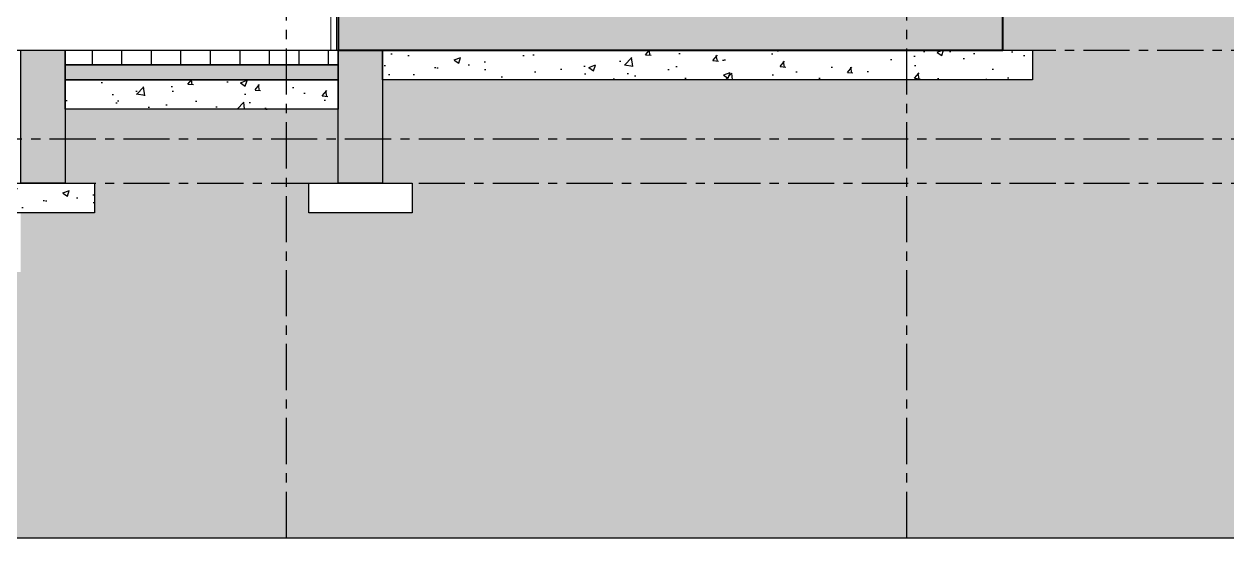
# Model space of a CAD drawing. Header units: inches. Extents: x 50027 to 54188, y -4291 to 1318.
# Drawn here: x 51570 to 51732.9, y -186.8 to -117.2 of the extents above; entities that cross this region are included whole.
import ezdxf

# ---------------------------------------------------------------- set-up
doc = ezdxf.new("R2010")
doc.units = ezdxf.units.IN
doc.linetypes.add('CENTER', pattern=[2, 1.25, -0.25, 0.25, -0.25])
for name, color, linetype in [('A-TYP-ST-Hatch', 8, 'Continuous'), ('HATCH', 251, 'Continuous'), ('KERB STONE', 6, 'Continuous'), ('PAVMENT HATCH', 9, 'Continuous'), ('ROAD CL', 251, 'CENTER'), ('SECTION', 8, 'Continuous')]:
    doc.layers.add(name, color=color, linetype=linetype)
for name, color, linetype, lineweight in [('E--CONCRETE-4', 6, 'Continuous', 40), ('E--CONCRETE-SHADE', 253, 'Continuous', 25), ('M--TILING-3', 2, 'Continuous', 18)]:
    doc.layers.add(name, color=color, linetype=linetype, lineweight=lineweight)
pattern_1 = [(50, (0, 196.55), (9.1092334, -0.7969543), [0.9525, -10.4775]), (355, (0, 196.55), (-1.762171, 9.5528423), [0.762, -8.3820292]), (100.451445, (0.759, 196.4835), (7.3470624, 8.7558876), [0.8095004, -8.9045122]), (46.1842, (0, 199.09), (13.553952, -2.1021164), [1.42875, -15.71625]), (96.635558, (1.13, 198.915), (11.8702067, 12.3713062), [1.214251, -13.3567804]), (351.18415, (0, 199.09), (11.8702067, 12.3713062), [1.1429984, -12.5729866]), (21, (1.27, 198.455), (7.5807196, -5.1132599), [0.9525, -10.4775]), (326, (1.27, 198.455), (3.0901014, 9.2093983), [0.762, -8.382]), (71.451445, (1.902, 198.029), (10.670821, 4.0961384), [0.8095004, -8.9044969]), (37.5, (0, 196.55), (0.15443016, 4.22775194), [0, -8.2804, 0, -8.509, 0, -8.41375]), (7.5, (0, 196.55), (3.34098313, 5.00902874), [0, -4.8514, 0, -8.0899, 0, -3.20675]), (327.5, (-2.832, 196.55), (6.77952976, -0.2864372), [0, -3.175, 0, -9.906, 0, -13.1445]), (317.5, (-4.102, 196.55), (7.4064591, 1.27132455), [0, -4.1275, 0, -6.5786, 0, -9.3345])]

msp = doc.modelspace()

# ---------------------------------------------------------------- hatches: boundary and pattern name
at = {"layer": 'A-TYP-ST-Hatch'}
h = msp.add_hatch(dxfattribs=at)
h.set_pattern_fill('EARTH', color=256, scale=2, angle=45)
h.set_pattern_definition([(45, (-2543.174, 4794.445), (0, 17.9605122), [12.7, -12.7]), (45, (-2546.542, 4797.813), (0, 17.9605122), [12.7, -12.7]), (45, (-2549.91, 4801.18), (0, 17.9605122), [12.7, -12.7]), (135, (-2549.91, 4803.425), (-17.9605122, 0), [12.7, -12.7]), (135, (-2546.542, 4806.793), (-17.9605122, 0), [12.7, -12.7]), (135, (-2543.174, 4810.16), (-17.9605122, 0), [12.7, -12.7])])
h.paths.add_polyline_path([(52193.55147, -153.77439), (52199.55147, -153.77439), (52199.55147, -146.77439), (52133.55147, -146.77439), (52133.55147, -150.77439), (52137.55147, -150.77439), (52137.55147, -154.77439), (52123.55147, -154.77439), (52123.55147, -150.77391), (52049.54815, -150.77439), (52049.5491, -142.77439), (52039.55147, -142.77439), (52039.55147, -138.77439), (52043.55147, -138.77439), (52043.55147, -128.77439), (52006.55147, -128.77439), (52006.55147, -138.77439), (52010.55147, -138.77439), (52010.55147, -142.77439), (51996.55147, -142.77439), (51996.55147, -138.77439), (52000.55147, -138.77439), (52000.55147, -124.77439), (51912.55147, -124.77439), (51912.55147, -120.77439), (51916.55147, -120.77439), (51916.55147, -55.77439), (51850.55147, -55.77439), (51850.55147, -72.77439), (51854.55147, -72.77439), (51854.55147, -76.77439), (51840.55147, -76.77439), (51840.55147, -72.77439), (51844.55147, -72.77439), (51844.55147, -23.77439), (51774.55147, -23.77439), (51774.55147, -72.77439), (51778.55147, -72.77439), (51778.55147, -76.77439), (51764.55147, -76.77439), (51764.55147, -72.77439), (51768.55147, -72.77439), (51768.55147, -55.77439), (51702.55147, -55.77439), (51702.55147, -120.77439), (51706.55147, -120.77439), (51706.55147, -124.77439), (51618.55147, -124.77439), (51618.55147, -138.77439), (51622.55147, -138.77439), (51622.55147, -142.77439), (51608.55147, -142.77439), (51608.55147, -138.77439), (51612.55147, -138.77439), (51612.55147, -128.77439), (51575.55147, -128.77439), (51575.55147, -138.77439), (51579.55147, -138.77439), (51579.55147, -142.77439), (51569.55383, -142.77439), (51569.55478, -150.77439), (51495.55147, -150.77391), (51495.55147, -154.77439), (51481.55147, -154.77439), (51481.55147, -150.77439), (51485.55147, -150.77439), (51485.55147, -146.77439), (51419.55147, -146.77439), (51419.55147, -153.77439), (51425.55147, -153.77439), (51425.55147, -162.77439), (51413.55147, -162.77439), (51173.46549, -162.77439), (51173.46549, -186.77439), (52445.63744, -186.77439), (52445.63744, -162.77439), (52205.55148, -162.77439), (52193.55147, -162.77439)])
at = {"layer": 'A-TYP-ST-Hatch', "linetype": 'Continuous', "ltscale": 1.5}
h = msp.add_hatch(dxfattribs=at)
h.set_pattern_fill('AR-SAND', color=251, scale=0.01, style=0)
h.set_pattern_definition([(37.5, (0, 196.54987), (-0.016000313, 0.4894132373), [0, -0.38608, 0, -0.4318, 0, -0.41275]), (7.5, (0, 196.5499), (0.449523283, 0.7168251006), [0, -0.20828, 0, -0.34798, 0, -0.13335]), (327.5, (-0.3124, 196.54987), (0.7909923702, 0.0014371847), [0, -0.127, 0, -0.4572, 0, -0.5969]), (317.5, (-0.3124, 196.5499), (0.7635564525, 0.222929323), [0, -0.0635, 0, -0.29972, 0, -0.3429])])
h.paths.add_polyline_path([(51612.55045, -122.77439), (51612.55045, -124.77439), (51575.55147, -124.77439), (51575.55147, -122.77439)])
at = {"layer": 'E--CONCRETE-SHADE'}
h = msp.add_hatch(color=240, dxfattribs=at)
h.dxf.hatch_style = 1
h.paths.add_polyline_path([(51702.55147, -120.77439), (51702.55147, -51.77439), (51690.55147, -51.77439), (51690.55147, -68.77439), (51696.55147, -68.77439), (51696.55147, -112.77439), (51693.55147, -115.77439), (51621.55147, -115.77439), (51618.55147, -112.77439), (51618.55147, -87.77439), (51606.55147, -87.77439), (51606.55147, -104.77439), (51612.55147, -104.77439), (51612.55147, -120.77439)])
at = {"layer": 'HATCH', "ltscale": 15}
h = msp.add_hatch(color=240, dxfattribs=at)
h.dxf.hatch_style = 1
h.paths.add_polyline_path([(51575.55147, -138.77439), (51569.55147, -138.77439), (51569.55147, -120.77439), (51575.55147, -120.77439)])
h = msp.add_hatch(color=240, dxfattribs=at)
h.dxf.hatch_style = 1
h.paths.add_polyline_path([(51618.55147, -138.77439), (51612.55147, -138.77439), (51612.55147, -120.77186), (51618.55147, -120.77439)])
at = {"layer": 'PAVMENT HATCH'}
h = msp.add_hatch(dxfattribs=at)
h.set_pattern_fill('_USER', color=2, scale=4, angle=90, style=0, pattern_type=0)
h.set_pattern_definition([(90, (-245076.7488, -69479.0802), (-4, 2e-16), [])])
h.paths.add_polyline_path([(51612.55147, -120.77439), (51612.55147, -122.77439), (51575.55147, -122.77439), (51575.55147, -120.77439)])
h = msp.add_hatch(dxfattribs=at)
h.set_pattern_fill('AR-CONC', color=251, scale=0.05, style=0)
h.set_pattern_definition(pattern_1)
h.paths.add_polyline_path([(51706.55147, -120.77439), (51706.55147, -124.77439), (51618.55147, -124.77439), (51618.55147, -120.77439)])
h = msp.add_hatch(dxfattribs=at)
h.set_pattern_fill('AR-CONC', color=251, scale=0.05, style=0)
h.set_pattern_definition(pattern_1)
h.paths.add_polyline_path([(51612.55147, -124.77439), (51612.55147, -128.77439), (51575.55147, -128.77439), (51575.55147, -124.77439)])
h = msp.add_hatch(dxfattribs=at)
h.set_pattern_fill('AR-CONC', color=251, scale=0.05, style=0)
h.set_pattern_definition([(50, (-53, 178.55), (9.1092334, -0.7969543), [0.9525, -10.4775]), (355, (-53, 178.55), (-1.762171, 9.5528423), [0.762, -8.3820292]), (100.451445, (-52.241, 178.4835), (7.3470624, 8.7558876), [0.8095004, -8.9045122]), (46.1842, (-53, 181.09), (13.553952, -2.1021164), [1.42875, -15.71625]), (96.635558, (-51.87, 180.915), (11.8702067, 12.3713062), [1.214251, -13.3567804]), (351.18415, (-53, 181.09), (11.8702067, 12.3713062), [1.1429984, -12.5729866]), (21, (-51.73, 180.455), (7.5807196, -5.1132599), [0.9525, -10.4775]), (326, (-51.73, 180.455), (3.0901014, 9.2093983), [0.762, -8.382]), (71.451445, (-51.098, 180.029), (10.670821, 4.0961384), [0.8095004, -8.9044969]), (37.5, (-53, 178.55), (0.15443016, 4.22775194), [0, -8.2804, 0, -8.509, 0, -8.41375]), (7.5, (-53, 178.55), (3.34098313, 5.00902874), [0, -4.8514, 0, -8.0899, 0, -3.20675]), (327.5, (-55.832, 178.55), (6.77952976, -0.2864372), [0, -3.175, 0, -9.906, 0, -13.1445]), (317.5, (-57.102, 178.55), (7.4064591, 1.27132455), [0, -4.1275, 0, -6.5786, 0, -9.3345])])
h.paths.add_polyline_path([(51579.55147, -138.77439), (51579.55147, -142.77439), (51565.55147, -142.77439), (51565.55147, -138.77439)])

# ---------------------------------------------------------------- linework, layer by layer
at = {"layer": 'Defpoints'}
for points in [[(51768.55147, -55.77439), (51702.55147, -55.77439), (51702.55147, -120.77439), (51706.55147, -120.77439), (51706.55147, -124.77439), (51618.55147, -124.77439), (51618.55147, -138.77439), (51622.55147, -138.77439), (51622.55147, -142.77439), (51608.55147, -142.77439), (51608.55147, -138.77439), (51612.55147, -138.77439), (51612.55147, -128.77439), (51575.55147, -128.77439), (51575.55147, -138.77439), (51579.55147, -138.77439), (51579.55147, -142.77439), (51569.55383, -142.77439)], [(51173.46549, -186.77439), (52445.63744, -186.77439)]]:
    msp.add_lwpolyline(points, dxfattribs=at)
at = {"layer": 'E--CONCRETE-4'}
msp.add_lwpolyline([(51702.55147, -120.77439), (51702.55147, -51.77439), (51690.55147, -51.77439), (51690.55147, -68.77439), (51696.55147, -68.77439), (51696.55147, -112.77439), (51693.55147, -115.77439), (51621.55147, -115.77439), (51618.55147, -112.77439), (51618.55147, -87.77439), (51606.55147, -87.77439), (51606.55147, -104.77439), (51612.55147, -104.77439), (51612.55147, -120.77439)], close=True, dxfattribs=at)
at = {"layer": 'KERB STONE', "ltscale": 15}
for points in [[(51575.55147, -138.77439), (51569.55147, -138.77439), (51569.55147, -120.77439), (51575.55147, -120.77439)], [(51618.55147, -138.77439), (51612.55147, -138.77439), (51612.55147, -120.77186), (51618.55147, -120.77439)]]:
    msp.add_lwpolyline(points, close=True, dxfattribs=at)
at = {"layer": 'M--TILING-3'}
msp.add_lwpolyline([(51612.30147, -104.77439), (51611.55147, -104.77439), (51611.55147, -120.77439), (51612.30147, -120.77439)], close=True, dxfattribs=at)
at = {"layer": 'ROAD CL', "ltscale": 5}
for p, q in [((51605.55147, -186.77439), (51605.55147, 443.1787)), ((51689.55147, -186.77439), (51689.55147, 443.1787)), ((51173.46549, -120.77439), (52445.63744, -120.77439)), ((51173.46549, -132.77439), (52445.63744, -132.77439)), ((51173.46549, -138.77439), (52445.63744, -138.77439))]:
    msp.add_line(p, q, dxfattribs=at)
at = {"layer": 'SECTION', "color": 4}
for points in [[(51612.55147, -120.77439), (51612.55147, -122.77439), (51575.55147, -122.77439), (51575.55147, -120.77439)], [(51706.55147, -120.77439), (51706.55147, -124.77439), (51618.55147, -124.77439), (51618.55147, -120.77439)], [(51612.55045, -122.77439), (51612.55045, -124.77439), (51575.55147, -124.77439), (51575.55147, -122.77439)], [(51612.55147, -124.77439), (51612.55147, -128.77439), (51575.55147, -128.77439), (51575.55147, -124.77439)], [(51579.55147, -138.77439), (51579.55147, -142.77439), (51565.55147, -142.77439), (51565.55147, -138.77439)], [(51622.55147, -138.77439), (51622.55147, -142.77439), (51608.55147, -142.77439), (51608.55147, -138.77439)]]:
    msp.add_lwpolyline(points, close=True, dxfattribs=at)

doc.saveas('drawing.dxf')
